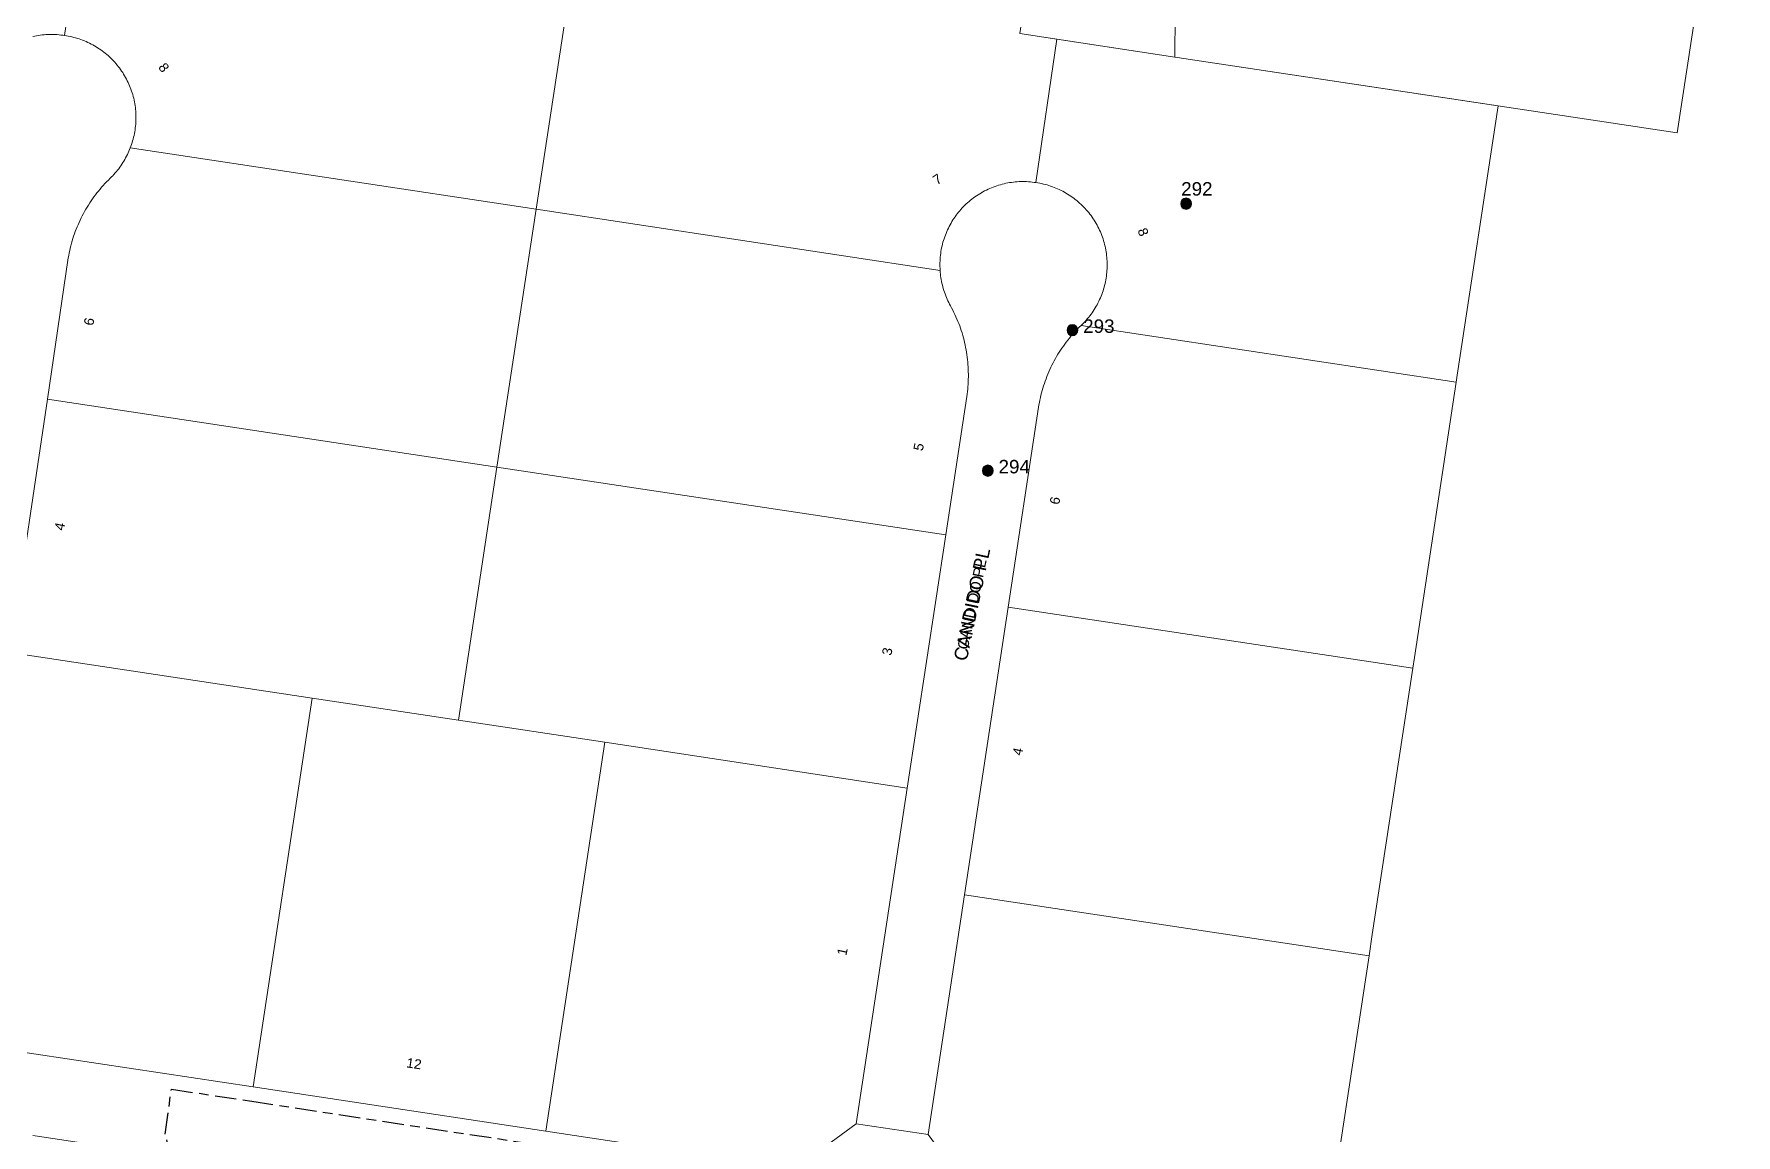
# Model space of a CAD drawing. Header units: metres. Extents: x 277548 to 280124, y 6243677 to 6246862.
# Drawn here: x 279539.2 to 279855.4, y 6244830.7 to 6245035.3 of the extents above; entities that cross this region are included whole.
import ezdxf
from ezdxf.enums import TextEntityAlignment as Align

# ---------------------------------------------------------------- set-up
doc = ezdxf.new("R2010")
doc.units = ezdxf.units.M
doc.linetypes.add('Cable Exist UG', pattern=[8.2, 4, -1.2, 1.8, -1.2])
doc.layers.get('0').update_dxf_attribs({"color": 6})
doc.layers.add('Cadastre Land Parcels_SP_EXT', color=9, linetype='Continuous', lineweight=5)
doc.layers.add('Cadastre Roads_SP_EXT', color=94, linetype='Continuous', lineweight=15)
for name, color, linetype in [('Notes_HV_MISC', 7, 'Continuous'), ('Notes_LV_MISC', 7, 'Continuous'), ('SupportsOH_SP_TR_HV_LV_SL_EXT', 7, 'Continuous')]:
    doc.layers.add(name, color=color, linetype=linetype)
doc.styles.add('POLE_LABEL', font='arial.ttf')
doc.styles.get("Standard").update_dxf_attribs({"font": 'arial.ttf'})

# ---------------------------------------------------------------- blocks, each defined once
blk = doc.blocks.new('POLE_EXT')
blk.add_hatch(color=256).paths.add_polyline_path([(-1, 0, 1), (1, 0, 1)])
blk.add_lwpolyline([(-1, 0, 1), (1, 0, 1)], format="xyb", close=True)
for tag, height, flags, p in [('pNumber', 2.5, 8, (-17.84, 2.07)), ('OWNED_BY', 0.2, 9, (1.35, -0.4)), ('SPECIAL_USE', 0.2, 9, (1.35, -0.8)), ('STATE', 0.2, 9, (1.35, -1)), ('cLV', 0.2, 9, (1.35, -1.4)), ('hDepth', 0.2, 9, (1.35, -1.6)), ('hDia', 0.2, 9, (1.35, -1.8)), ('cHV', 0.2, 9, (1.35, -2)), ('PARENT', 0.2, 9, (1.35, -0.6)), ('USAGE', 0.2, 9, (1.35, -1.2)), ('LBRACKET', 0.2, 9, (1.35, -2.2)), ('LExisting', 0.2, 9, (1.35, -2.4)), ('LANTNUMBER', 0.2, 9, (1.35, -2.6)), ('LOther', 0.2, 9, (1.35, -2.8)), ('LRemove', 0.2, 9, (1.35, -3)), ('LEGEND', 0.2, 9, (1.35, -3.2)), ('cLinedev', 0.2, 9, (1.35, -3.4)), ('pExisting', 0.2, 9, (1.35, -3.8)), ('pFooting', 0.2, 9, (1.35, -4.4)), ('pNew', 0.2, 9, (1.35, -4.6)), ('pRelocate', 0.2, 9, (1.35, -5)), ('pRemove', 0.2, 9, (1.35, -5.2)), ('pReplace', 0.2, 9, (1.35, -5.4)), ('pStay', 0.2, 9, (1.35, -5.6)), ('pType', 0.2, 9, (1.35, -5.8)), ('cspan', 0.2, 9, (1.35, -6)), ('STREETNAME', 0.2, 9, (1.35, -6.2)), ('SUBURB', 0.2, 9, (1.35, -6.4)), ('LOCATION', 0.2, 9, (1.35, -3.6)), ('PFNUMBER', 0.2, 9, (1.35, -4)), ('NEWPFNUMBER', 0.2, 9, (1.35, -4.2)), ('OPERATED_BY', 0.2, 9, (1.36, -7.01)), ('NOTES', 0.2, 9, (1.35, -6.6)), ('MAINTAINED_BY', 0.2, 9, (1.36, -6.81))]:
    blk.add_attdef(tag, text='', height=height, dxfattribs=dict(flags=flags)).set_placement(p, align=Align.MIDDLE_LEFT)
at = {"style": 'POLE_LABEL'}
for tag, height, flags, p in [('ASSET_NUM', 2.5, 8, (2, 2)), ('STRUCTURE_PLANT_NUMBER', 0.2, 9, (1.35, 0.03)), ('STREET_CODE', 0.2, 9, (1.35, -0.2))]:
    blk.add_attdef(tag, text='', height=height, dxfattribs=dict(at, flags=flags)).set_placement(p, align=Align.MIDDLE_LEFT)
at = {"flags": 1}
blk.add_attdef('Z', (1.35, -7.33), '', height=0.2, dxfattribs=at)

msp = doc.modelspace()

# ---------------------------------------------------------------- linework, layer by layer
at = {"layer": 'Cadastre Land Parcels_SP_EXT', "linetype": 'Continuous'}
for points in [[(279798.73403, 6245184.33297), (279792.55799, 6245185.28299), (279780.27401, 6245101.03196), (279733.26101, 6245107.70098), (279722.35202, 6245035.37096), (279751.13697, 6245031.00804), (279751.29897, 6245046.91904), (279778.51902, 6245082.69296), (279777.27698, 6245083.40297), (279786.51198, 6245100.79902), (279798.73403, 6245184.33297)], [(279855.40771, 6245088.21198), (279812.03259, 6245087.54286), (279827.27094, 6245180.00883), (279798.73429, 6245184.33333), (279786.51189, 6245100.79858), (279777.27733, 6245083.40289), (279778.51885, 6245082.6926), (279751.29871, 6245046.91904), (279751.13724, 6245031.00813), (279751.56335, 6245030.94444), (279844.47487, 6245016.96563), (279855.40771, 6245088.21198)], [(279803.62395, 6244971.90627), (279811.20041, 6245021.97205), (279751.56335, 6245030.94444), (279751.13724, 6245031.00813), (279729.23101, 6245034.32846), (279725.35012, 6245007.68734), (279725.69559, 6245007.63267), (279726.03955, 6245007.57101), (279726.38281, 6245007.50238), (279726.72387, 6245007.42473), (279727.06342, 6245007.33914), (279727.40058, 6245007.24648), (279727.73554, 6245007.14587), (279728.06811, 6245007.03722), (279728.39839, 6245006.92247), (279728.72557, 6245006.79978), (279729.05037, 6245006.66905), (279729.37119, 6245006.53125), (279729.68972, 6245006.38647), (279730.00507, 6245006.23463), (279730.31565, 6245006.07572), (279730.62393, 6245005.90877), (279730.92735, 6245005.73581), (279731.22759, 6245005.5557), (279731.52307, 6245005.36959), (279731.81447, 6245005.17543), (279732.10191, 6245004.97615), (279732.38369, 6245004.77087), (279732.6615, 6245004.55746), (279732.93453, 6245004.33901), (279733.20183, 6245004.11244), (279733.46426, 6245003.88171), (279733.72193, 6245003.64498), (279733.97385, 6245003.40215), (279734.22013, 6245003.1542), (279734.46074, 6245002.90016), (279734.69571, 6245002.64099), (279734.92414, 6245002.3767), (279735.14682, 6245002.10737), (279735.36386, 6245001.83284), (279735.57435, 6245001.55326), (279735.7784, 6245001.26848), (279735.97582, 6245000.9806), (279736.16671, 6245000.68663), (279736.35027, 6245000.38948), (279736.52728, 6245000.08818), (279736.69865, 6244999.78281), (279736.86171, 6244999.47329), (279737.01912, 6244999.1606), (279737.16831, 6244998.84375), (279737.31088, 6244998.52478), (279737.44612, 6244998.20157), (279737.57394, 6244997.87633), (279737.69354, 6244997.54685), (279737.80652, 6244997.21622), (279737.91216, 6244996.88241), (279738.0103, 6244996.54648), (279738.10031, 6244996.20737), (279738.18281, 6244995.86809), (279738.25799, 6244995.52562), (279738.32477, 6244995.18298), (279738.38342, 6244994.83725), (279738.43456, 6244994.49125), (279738.47829, 6244994.1441), (279738.5138, 6244993.79572), (279738.5418, 6244993.44627), (279738.5615, 6244993.09753), (279738.57378, 6244992.74668), (279738.57775, 6244992.39759), (279738.57422, 6244992.04735), (279738.56247, 6244991.69693), (279738.54321, 6244991.34828), (279738.51565, 6244990.99955), (279738.47979, 6244990.65054), (279738.43642, 6244990.30331), (279738.38554, 6244989.95696), (279738.32644, 6244989.6114), (279738.25975, 6244989.26867), (279738.18555, 6244988.92576), (279738.10305, 6244988.58559), (279738.01392, 6244988.24728), (279737.9164, 6244987.91082), (279737.81129, 6244987.5771), (279737.69796, 6244987.24523), (279737.57782, 6244986.91619), (279737.45027, 6244986.58989), (279737.31592, 6244986.26651), (279737.17406, 6244985.94683), (279737.02469, 6244985.63007), (279736.86851, 6244985.31702), (279736.70492, 6244985.00689), (279736.53453, 6244984.70152), (279736.35742, 6244984.39898), (279736.17272, 6244984.10121), (279735.9821, 6244983.8083), (279735.78485, 6244983.51822), (279735.5816, 6244983.23396), (279735.37163, 6244982.95359), (279735.15495, 6244982.67897), (279734.93226, 6244982.40823), (279734.70375, 6244982.14323), (279734.46931, 6244981.88212), (279734.22887, 6244981.62887), (279733.98251, 6244981.37942), (279733.73103, 6244981.13588), (279803.42688, 6244970.60355), (279803.62395, 6244971.90627)], [(279632.48321, 6245002.73683), (279557.06641, 6245014.13669), (279556.94106, 6245013.81948), (279556.80901, 6245013.50502), (279556.67033, 6245013.19347), (279556.52405, 6245012.88466), (279556.37105, 6245012.57965), (279556.21214, 6245012.27755), (279556.04661, 6245011.97925), (279555.87427, 6245011.68581), (279555.6961, 6245011.39413), (279555.51114, 6245011.10838), (279555.31954, 6245010.82439), (279555.12194, 6245010.5472), (279554.91763, 6245010.27293), (279554.70828, 6245010.00343), (279554.49293, 6245009.73975), (279554.27262, 6245009.479), (279554.04543, 6245009.22504), (279553.81329, 6245008.974), (279553.57586, 6245008.73073), (279553.33268, 6245008.49029), (279553.00505, 6245008.16929), (279552.68175, 6245007.84246), (279552.36597, 6245007.51086), (279552.05539, 6245007.17237), (279551.75064, 6245006.83008), (279551.4519, 6245006.48196), (279551.15899, 6245006.12792), (279550.87208, 6245005.77017), (279550.59189, 6245005.40554), (279550.31762, 6245005.03807), (279550.05015, 6245004.66478), (279549.78851, 6245004.28866), (279549.53446, 6245003.90574), (279549.28634, 6245003.51902), (279549.04581, 6245003.12938), (279548.81111, 6245002.73498), (279548.58312, 6245002.33677), (279548.36194, 6245001.93371), (279548.14914, 6245001.52694), (279547.94218, 6245001.11822), (279547.74281, 6245000.70377), (279547.55095, 6245000.28746), (279547.36581, 6244999.86735), (279547.18738, 6244999.44441), (279547.01725, 6244999.01874), (279546.85383, 6244998.59015), (279546.6989, 6244998.15776), (279546.55059, 6244997.72263), (279546.40978, 6244997.28662), (279546.27729, 6244996.84681), (279546.15159, 6244996.40524), (279546.03331, 6244995.96181), (279545.92343, 6244995.51661), (279545.82184, 6244995.06859), (279545.72697, 6244994.61977), (279545.64041, 6244994.1691), (279545.56126, 6244993.71763), (279545.4906, 6244993.26333), (279541.6597, 6244967.4529), (279625.20778, 6244954.82248), (279632.48321, 6245002.73683)], [(279712.48597, 6244967.94959), (279712.5509, 6244968.40371), (279712.60752, 6244968.85959), (279712.65831, 6244969.31539), (279712.69912, 6244969.77189), (279712.73242, 6244970.22928), (279712.7583, 6244970.68746), (279712.77588, 6244971.14653), (279712.78516, 6244971.60427), (279712.78692, 6244972.06395), (279712.78039, 6244972.52231), (279712.76643, 6244972.98155), (279712.74505, 6244973.43964), (279712.71528, 6244973.89756), (279712.6773, 6244974.3553), (279712.6311, 6244974.81083), (279712.5774, 6244975.26715), (279712.51618, 6244975.72127), (279712.44675, 6244976.1753), (279712.36911, 6244976.62712), (279712.28484, 6244977.0778), (279712.19147, 6244977.5282), (279712.09148, 6244977.97552), (279711.98327, 6244978.42063), (279711.86764, 6244978.86459), (279711.7438, 6244979.30643), (279711.61245, 6244979.74703), (279711.47377, 6244980.18348), (279711.32767, 6244980.61773), (279711.17335, 6244981.04985), (279711.01241, 6244981.47985), (279710.84325, 6244981.9057), (279710.66756, 6244982.32935), (279710.48444, 6244982.75087), (279710.294, 6244983.16718), (279710.09693, 6244983.5804), (279709.89173, 6244983.99044), (279709.67982, 6244984.39836), (279709.46067, 6244984.80116), (279709.29602, 6244985.10467), (279709.13878, 6244985.41242), (279708.98809, 6244985.72326), (279708.84473, 6244986.03826), (279708.70799, 6244986.35537), (279708.57867, 6244986.67566), (279708.45668, 6244986.99914), (279708.34132, 6244987.32473), (279708.23417, 6244987.65448), (279708.13356, 6244987.9844), (279708.04046, 6244988.3175), (279707.95469, 6244988.65167), (279707.87722, 6244988.9891), (279707.80717, 6244989.32768), (279707.74375, 6244989.6674), (279707.68845, 6244990.00934), (279707.64075, 6244990.35145), (279707.60038, 6244990.69462), (279707.56752, 6244991.03912), (279707.54297, 6244991.38371), (279632.48321, 6245002.73683), (279625.20778, 6244954.82248), (279708.57743, 6244942.216), (279712.48597, 6244967.94959)], [(279795.65714, 6244919.43696), (279803.42688, 6244970.60355), (279733.73103, 6244981.13588), (279733.40252, 6244980.81692), (279733.07922, 6244980.49009), (279732.76184, 6244980.1584), (279732.45029, 6244979.82291), (279732.14396, 6244979.47956), (279731.84345, 6244979.13338), (279731.54974, 6244978.78041), (279731.26195, 6244978.42354), (279730.98008, 6244978.06085), (279730.70493, 6244977.69339), (279730.43657, 6244977.32212), (279730.17414, 6244976.94494), (279729.91753, 6244976.56397), (279729.66861, 6244976.17822), (279729.42631, 6244975.78955), (279729.19002, 6244975.39515), (279728.96115, 6244974.99694), (279728.73997, 6244974.59583), (279728.52461, 6244974.18994), (279728.31597, 6244973.78122), (279728.11572, 6244973.36774), (279727.92139, 6244972.9524), (279727.73536, 6244972.53229), (279727.55614, 6244972.10935), (279727.38433, 6244971.68456), (279727.22012, 6244971.25597), (279727.06262, 6244970.82455), (279726.91343, 6244970.3904), (279726.77095, 6244969.95439), (279726.63686, 6244969.51555), (279726.51019, 6244969.07495), (279726.39112, 6244968.63152), (279726.27955, 6244968.18623), (279726.17629, 6244967.73918), (279726.07895, 6244967.28931), (279725.9915, 6244966.8396), (279725.91076, 6244966.38708), (279725.83833, 6244965.93481), (279720.20112, 6244928.81692), (279795.35646, 6244917.45743), (279795.65714, 6244919.43696)], [(279625.20778, 6244954.82248), (279541.6597, 6244967.4529), (279534.67639, 6244920.40765), (279590.89259, 6244911.90731), (279618.06847, 6244907.79852), (279625.20778, 6244954.82248)], [(279708.57743, 6244942.216), (279625.20778, 6244954.82248), (279618.06847, 6244907.79852), (279645.26423, 6244903.68717), (279701.43609, 6244895.19417), (279708.57743, 6244942.216)], [(279787.84085, 6244867.95901), (279795.35646, 6244917.45743), (279720.20112, 6244928.81692), (279712.08194, 6244875.36111), (279787.23939, 6244863.99977), (279787.84085, 6244867.95901)], [(279590.89259, 6244911.90731), (279534.67639, 6244920.40765), (279525.41418, 6244858.01011), (279533.83246, 6244846.61184), (279579.91762, 6244839.6439), (279590.89259, 6244911.90731)], [(279645.26423, 6244903.68717), (279618.06847, 6244907.79852), (279590.89259, 6244911.90731), (279579.91762, 6244839.6439), (279634.28979, 6244831.42278), (279645.26423, 6244903.68717)], [(279691.96383, 6244832.82877), (279701.43609, 6244895.19417), (279645.26423, 6244903.68717), (279634.28979, 6244831.42278), (279680.57202, 6244824.42516), (279691.96383, 6244832.82877)], [(279787.23939, 6244863.99977), (279712.08194, 6244875.36111), (279705.3169, 6244830.814), (279713.70161, 6244819.42077), (279778.97208, 6244809.55286), (279787.23939, 6244863.99977)]]:
    msp.add_lwpolyline(points, close=True, dxfattribs=at)
for points in [[(279538.98852, 6245034.84044), (279539.32851, 6245034.91393), (279539.67036, 6245034.97859), (279540.01327, 6245035.0353), (279540.35794, 6245035.08609), (279540.70367, 6245035.12699), (279541.0495, 6245035.16091), (279541.39638, 6245035.18785), (279541.74353, 6245035.20481), (279542.09164, 6245035.21488), (279542.43906, 6245035.217), (279542.78673, 6245035.2132), (279543.13538, 6245035.19942), (279543.48253, 6245035.1776), (279543.82906, 6245035.14881), (279544.17497, 6245035.11215), (279544.52017, 6245035.06745), (279544.86388, 6245035.01472), (279548.98804, 6245062.91201)], [(279548.98804, 6245062.91201), (279544.86388, 6245035.01472), (279545.20767, 6245034.96304), (279545.54987, 6245034.90333), (279545.89065, 6245034.83664), (279546.23003, 6245034.76094), (279546.56702, 6245034.67826), (279546.9025, 6245034.58754), (279547.23569, 6245034.48985), (279547.56659, 6245034.38517), (279547.8951, 6245034.27246), (279548.2214, 6245034.15268), (279548.54443, 6245034.02486), (279548.86446, 6245033.89007), (279549.18202, 6245033.74821), (279549.49568, 6245033.59839), (279549.80617, 6245033.4424), (279550.11269, 6245033.27942), (279550.41602, 6245033.11044), (279550.71459, 6245032.93334), (279551.00997, 6245032.75022), (279551.3005, 6245032.55996), (279551.58705, 6245032.36271), (279551.86883, 6245032.16034), (279552.14655, 6245031.95099), (279552.41861, 6245031.73546), (279552.6867, 6245031.51286), (279552.94905, 6245031.28523), (279553.20574, 6245031.05238), (279553.45767, 6245030.81256), (279553.70473, 6245030.56761), (279553.94526, 6245030.31754), (279554.18005, 6245030.06138), (279554.41007, 6245029.80018), (279554.63355, 6245029.53377), (279554.8505, 6245029.26329), (279555.06179, 6245028.98664), (279555.26654, 6245028.70591), (279555.46556, 6245028.42104), (279555.65724, 6245028.13211), (279555.84238, 6245027.83796), (279556.02188, 6245027.53869), (279556.19395, 6245027.2373), (279556.3586, 6245026.93175), (279556.51671, 6245026.62206), (279556.66829, 6245026.30927), (279556.81254, 6245025.99234), (279556.94928, 6245025.67319), (279557.07869, 6245025.35095), (279557.20156, 6245025.02554), (279557.31533, 6245024.69791), (279557.42336, 6245024.36613), (279557.52318, 6245024.03321), (279557.61557, 6245023.69816), (279557.70055, 6245023.36188), (279557.7781, 6245023.02153), (279557.84815, 6245022.68198), (279557.91007, 6245022.34022), (279557.96449, 6245021.99529), (279558.01148, 6245021.65123), (279558.05017, 6245021.30594), (279558.08064, 6245020.9595), (279558.10441, 6245020.61182), (279558.11916, 6245020.26503), (279558.1264, 6245019.917), (279558.12614, 6245019.56985), (279558.11766, 6245019.22244), (279558.10167, 6245018.87396), (279558.07826, 6245018.52726), (279558.04646, 6245018.18126), (279558.00724, 6245017.83517), (279557.95963, 6245017.49094), (279557.9046, 6245017.14742), (279557.84206, 6245016.80477), (279557.77201, 6245016.46496), (279557.69278, 6245016.12488), (279557.60692, 6245015.78868), (279557.51434, 6245015.45426), (279557.41338, 6245015.12062), (279557.305, 6245014.78982), (279557.18901, 6245014.46184), (279557.06641, 6245014.13669), (279632.48321, 6245002.73683), (279639.48021, 6245048.71979)], [(279639.48021, 6245048.71979), (279632.48321, 6245002.73683), (279707.54297, 6244991.38371), (279707.52239, 6244991.73439), (279707.51011, 6244992.08524), (279707.50525, 6244992.43628), (279707.50869, 6244992.78749), (279707.52133, 6244993.13896), (279707.54058, 6244993.48858), (279707.56805, 6244993.83838), (279707.60312, 6244994.18835), (279707.64641, 6244994.53647), (279707.69728, 6244994.88389), (279707.75638, 6244995.23041), (279707.82387, 6244995.57518), (279707.89798, 6244995.91906), (279707.98127, 6244996.25922), (279708.07129, 6244996.59851), (279708.17048, 6244996.93612), (279708.27551, 6244997.27072), (279708.38884, 6244997.60365), (279708.50977, 6244997.93277), (279708.63812, 6244998.26102), (279708.77415, 6244998.58449), (279708.9168, 6244998.90408), (279709.06697, 6244999.22296), (279709.22473, 6244999.53601), (279709.39009, 6244999.84721), (279709.56207, 6245000.15257), (279709.74007, 6245000.4552), (279709.92548, 6245000.75394), (279710.11778, 6245001.04685), (279710.3167, 6245001.33694), (279710.52163, 6245001.62128), (279710.73319, 6245001.90271), (279710.95155, 6245002.17733), (279711.17582, 6245002.44816), (279711.4069, 6245002.71219), (279711.64301, 6245002.97233), (279711.88513, 6245003.22664), (279712.13317, 6245003.47512), (279712.38625, 6245003.71874), (279712.64532, 6245003.9545), (279712.90953, 6245004.18646), (279713.17885, 6245004.41153), (279713.45321, 6245004.63077), (279713.73358, 6245004.84321), (279714.01828, 6245005.04876), (279714.30642, 6245005.24848), (279714.59968, 6245005.44131), (279714.89719, 6245005.62822), (279715.19911, 6245005.80736), (279715.50448, 6245005.98058), (279715.81417, 6245006.14488), (279716.12731, 6245006.30344), (279716.44389, 6245006.45502), (279716.7648, 6245006.59873), (279717.08846, 6245006.73556), (279717.41467, 6245006.86453), (279717.74362, 6245006.98554), (279718.07601, 6245007.10064), (279718.41026, 6245007.2069), (279718.74637, 6245007.30522), (279719.08513, 6245007.39761), (279719.42653, 6245007.4802), (279719.769, 6245007.55582), (279720.11323, 6245007.62445), (279720.45852, 6245007.68416), (279720.80655, 6245007.73602), (279721.15467, 6245007.77992), (279721.50385, 6245007.81587), (279721.85321, 6245007.84387), (279722.20353, 6245007.86498), (279722.55404, 6245007.87708), (279722.90481, 6245007.88124), (279723.25566, 6245007.87744), (279723.60599, 6245007.86569), (279723.9564, 6245007.84599), (279724.3062, 6245007.81825), (279724.65538, 6245007.7816), (279725.00306, 6245007.73893), (279725.35012, 6245007.68734), (279729.23101, 6245034.32846), (279729.23101, 6245034.32846), (279722.35202, 6245035.37149)]]:
    msp.add_lwpolyline(points, dxfattribs=at)
at = {"layer": 'Cadastre Roads_SP_EXT', "linetype": 'Continuous'}
for points in [[(279534.67638, 6244920.40772), (279541.65969, 6244967.45287), (279545.49057, 6244993.2634), (279545.5613, 6244993.71765), (279545.64034, 6244994.16907), (279545.72697, 6244994.61978), (279545.82181, 6244995.06855), (279545.92336, 6244995.51661), (279546.0333, 6244995.96185), (279546.15154, 6244996.40523), (279546.27729, 6244996.84685), (279546.40975, 6244997.28661), (279546.55059, 6244997.72267), (279546.69886, 6244998.15784), (279546.85383, 6244998.59009), (279547.01729, 6244999.01873), (279547.18737, 6244999.44445), (279547.36574, 6244999.86735), (279547.55092, 6245000.28751), (279547.74281, 6245000.70378), (279547.9422, 6245001.1182), (279548.1491, 6245001.52688), (279548.36192, 6245001.9337), (279548.58313, 6245002.33682), (279548.81113, 6245002.73499), (279549.04576, 6245003.12945), (279549.28639, 6245003.51897), (279549.53444, 6245003.90575), (279549.7885, 6245004.28864), (279550.05015, 6245004.66473), (279550.31763, 6245005.03809), (279550.59191, 6245005.40553), (279550.8721, 6245005.77015), (279551.159, 6245006.12796), (279551.45183, 6245006.48198), (279551.75065, 6245006.83008), (279552.0554, 6245007.17235), (279552.36597, 6245007.51083), (279552.68175, 6245007.8425), (279553.00504, 6245008.16932), (279553.33265, 6245008.49032), (279553.57593, 6245008.73068), (279553.81321, 6245008.97397), (279554.04545, 6245009.22502), (279554.27258, 6245009.47899), (279554.49299, 6245009.73975), (279554.70828, 6245010.00343), (279554.91765, 6245010.27294), (279555.12199, 6245010.54722), (279555.31953, 6245010.82441), (279555.51115, 6245011.10832), (279555.69607, 6245011.39416), (279555.87427, 6245011.68584), (279556.04664, 6245011.97928), (279556.21221, 6245012.27757), (279556.37107, 6245012.57967), (279556.52402, 6245012.88467), (279556.67025, 6245013.19348), (279556.80898, 6245013.50502), (279556.94109, 6245013.81948), (279557.06639, 6245014.13676), (279557.18905, 6245014.4619), (279557.305, 6245014.78987), (279557.41344, 6245015.12066), (279557.51428, 6245015.45428), (279557.60691, 6245015.78861), (279557.69284, 6245016.12488), (279557.77196, 6245016.46494), (279557.84207, 6245016.80474), (279557.90459, 6245017.14746), (279557.9597, 6245017.49088), (279558.0072, 6245017.83518), (279558.0465, 6245018.18134), (279558.0782, 6245018.52724), (279558.10169, 6245018.87392), (279558.11767, 6245019.22247), (279558.12615, 6245019.56986), (279558.12642, 6245019.91699), (279558.11918, 6245020.265), (279558.10443, 6245020.61187), (279558.08059, 6245020.95944), (279558.05021, 6245021.30595), (279558.01144, 6245021.65123), (279557.96446, 6245021.99527), (279557.91007, 6245022.34019), (279557.84816, 6245022.68193), (279557.77805, 6245023.02156), (279557.70052, 6245023.36189), (279557.61557, 6245023.69815), (279557.5232, 6245024.03327), (279557.42341, 6245024.36619), (279557.31533, 6245024.69786), (279557.20159, 6245025.02548), (279557.07876, 6245025.35089), (279556.9493, 6245025.6732), (279556.81252, 6245025.99234), (279556.66831, 6245026.30927), (279556.51669, 6245026.62213), (279556.35862, 6245026.93173), (279556.19393, 6245027.23727), (279556.02183, 6245027.53875), (279555.84239, 6245027.83793), (279555.65721, 6245028.13207), (279555.46559, 6245028.4211), (279555.26655, 6245028.70589), (279555.06177, 6245028.9867), (279554.85054, 6245029.26327), (279554.63357, 6245029.53375), (279554.41007, 6245029.80017), (279554.18012, 6245030.06138), (279553.94523, 6245030.31755), (279553.70468, 6245030.56764), (279553.45769, 6245030.8126), (279553.20576, 6245031.05243), (279552.94905, 6245031.28521), (279552.68669, 6245031.51286), (279552.4186, 6245031.73548), (279552.14653, 6245031.95094), (279551.86881, 6245032.16032), (279551.58711, 6245032.36271), (279551.30047, 6245032.55999), (279551.00994, 6245032.7502), (279550.71456, 6245032.93335), (279550.41609, 6245033.1104), (279550.11276, 6245033.27942), (279549.80625, 6245033.44243), (279549.49568, 6245033.59838), (279549.18202, 6245033.74823), (279548.86438, 6245033.89005), (279548.54445, 6245034.02489), (279548.22134, 6245034.15267), (279547.89514, 6245034.27241), (279547.56655, 6245034.38518), (279547.23567, 6245034.48991), (279546.90249, 6245034.58758), (279546.56702, 6245034.67827), (279546.22995, 6245034.76092), (279545.89068, 6245034.8366), (279545.54991, 6245034.90336), (279545.20764, 6245034.96305), (279544.86395, 6245035.01471), (279544.52018, 6245035.06743), (279544.1749, 6245035.11211), (279543.8291, 6245035.14885), (279543.4825, 6245035.17764), (279543.13537, 6245035.19936), (279542.78674, 6245035.21314), (279542.43908, 6245035.21702), (279542.09159, 6245035.2149), (279541.74349, 6245035.20483), (279541.39645, 6245035.18779), (279541.0495, 6245035.16086), (279540.7036, 6245035.12695), (279540.35789, 6245035.08606), (279540.01323, 6245035.03529), (279539.67034, 6245034.9786), (279539.32851, 6245034.91396), (279538.98853, 6245034.8404)], [(279538.97732, 6244830.64016), (279539.4267, 6244830.57596), (279568.15044, 6244826.2337), (279611.66372, 6244819.65351), (279655.17699, 6244813.07411), (279677.91316, 6244809.63699), (279680.57205, 6244824.42511), (279634.28977, 6244831.42281), (279579.91763, 6244839.6439), (279579.91763, 6244839.6439), (279533.83245, 6244846.61184)]]:
    msp.add_lwpolyline(points, dxfattribs=at)
msp.add_lwpolyline([(279712.08192, 6244875.3611), (279720.2011, 6244928.8169), (279725.83837, 6244965.93481), (279725.91078, 6244966.38711), (279725.99149, 6244966.83959), (279726.07891, 6244967.28924), (279726.17631, 6244967.73916), (279726.27954, 6244968.18625), (279726.39116, 6244968.63149), (279726.5102, 6244969.07496), (279726.63683, 6244969.51551), (279726.77096, 6244969.95439), (279726.9134, 6244970.39036), (279727.06255, 6244970.82456), (279727.22009, 6244971.25602), (279727.38434, 6244971.68457), (279727.55609, 6244972.10932), (279727.73535, 6244972.5323), (279727.92132, 6244972.95237), (279728.11577, 6244973.36776), (279728.31596, 6244973.7813), (279728.52463, 6244974.18998), (279728.73992, 6244974.59583), (279728.96121, 6244974.99692), (279729.19001, 6244975.39518), (279729.42632, 6244975.78955), (279729.66863, 6244976.17818), (279729.91756, 6244976.56399), (279730.17409, 6244976.94494), (279730.43654, 6244977.3221), (279730.70499, 6244977.69342), (279730.98006, 6244978.06086), (279731.26193, 6244978.42353), (279731.54972, 6244978.78038), (279731.84342, 6244979.13334), (279732.14393, 6244979.47958), (279732.45026, 6244979.82291), (279732.7618, 6244980.15839), (279733.07926, 6244980.49006), (279733.40255, 6244980.81688), (279733.73105, 6244981.13584), (279733.98254, 6244981.37948), (279734.22883, 6244981.62886), (279734.46928, 6244981.88212), (279734.70373, 6244982.14324), (279734.93227, 6244982.40815), (279735.15489, 6244982.67899), (279735.37168, 6244982.95353), (279735.58158, 6244983.23399), (279735.78486, 6244983.51825), (279735.98214, 6244983.80833), (279736.1727, 6244984.10124), (279736.35744, 6244984.39892), (279736.53449, 6244984.70145), (279736.70492, 6244985.00682), (279736.86855, 6244985.31703), (279737.02467, 6244985.62999), (279737.17409, 6244985.94683), (279737.31591, 6244986.2665), (279737.45022, 6244986.58987), (279737.57782, 6244986.91616), (279737.69792, 6244987.24519), (279737.8113, 6244987.57713), (279737.91639, 6244987.91084), (279738.01388, 6244988.24728), (279738.10306, 6244988.58558), (279738.18554, 6244988.92574), (279738.25972, 6244989.26863), (279738.32639, 6244989.61143), (279738.38555, 6244989.95697), (279738.43642, 6244990.30331), (279738.47978, 6244990.65052), (279738.51563, 6244990.99951), (279738.54318, 6244991.34832), (279738.56243, 6244991.69695), (279738.57426, 6244992.04734), (279738.57771, 6244992.39756), (279738.57373, 6244992.74664), (279738.56146, 6244993.09756), (279738.54177, 6244993.4462), (279738.51377, 6244993.79571), (279738.47828, 6244994.14408), (279738.43456, 6244994.49121), (279738.38343, 6244994.83719), (279738.3248, 6244995.18299), (279738.25795, 6244995.52562), (279738.1828, 6244995.86807), (279738.10033, 6244996.20734), (279738.01034, 6244996.54652), (279737.91215, 6244996.88244), (279737.80653, 6244997.21623), (279737.6935, 6244997.54685), (279737.57394, 6244997.87632), (279737.44607, 6244998.20164), (279737.31087, 6244998.52475), (279737.16826, 6244998.84371), (279737.01911, 6244999.16055), (279736.86175, 6244999.47324), (279736.69865, 6244999.78284), (279736.52734, 6245000.0882), (279736.35028, 6245000.3895), (279736.16678, 6245000.68665), (279735.97578, 6245000.98062), (279735.77833, 6245001.2685), (279735.57434, 6245001.55328), (279735.36382, 6245001.83286), (279735.14685, 6245002.1074), (279734.92406, 6245002.37673), (279734.6957, 6245002.64103), (279734.46081, 6245002.90021), (279734.22017, 6245003.15418), (279733.97389, 6245003.40214), (279733.72195, 6245003.64498), (279733.46427, 6245003.88173), (279733.20183, 6245004.11238), (279732.93453, 6245004.33897), (279732.66158, 6245004.55744), (279732.38368, 6245004.77088), (279732.10198, 6245004.97619), (279731.81446, 6245005.17541), (279731.52305, 6245005.36959), (279731.22758, 6245005.55574), (279730.92734, 6245005.73579), (279730.62392, 6245005.90879), (279730.31565, 6245006.07568), (279730.00507, 6245006.23463), (279729.68973, 6245006.38643), (279729.37122, 6245006.53125), (279729.0504, 6245006.66901), (279728.72552, 6245006.79979), (279728.39844, 6245006.92254), (279728.06818, 6245007.03716), (279727.73553, 6245007.14586), (279727.40058, 6245007.24653), (279727.06343, 6245007.33916), (279726.72381, 6245007.42482), (279726.38286, 6245007.50244), (279726.03953, 6245007.57105), (279725.69558, 6245007.63269), (279725.35012, 6245007.68735), (279725.00308, 6245007.73892), (279724.65542, 6245007.78166), (279724.30617, 6245007.81831), (279723.9564, 6245007.84595), (279723.60591, 6245007.86573), (279723.25569, 6245007.87747), (279722.90476, 6245007.88127), (279722.55401, 6245007.87712), (279722.20353, 6245007.86493), (279721.85313, 6245007.84392), (279721.50379, 6245007.81592), (279721.15463, 6245007.7799), (279720.80653, 6245007.73601), (279720.45852, 6245007.68417), (279720.11324, 6245007.62448), (279719.76902, 6245007.55578), (279719.42658, 6245007.48019), (279719.0851, 6245007.39762), (279718.74636, 6245007.30525), (279718.41026, 6245007.20688), (279718.07603, 6245007.10065), (279717.74364, 6245006.9855), (279717.41471, 6245006.86452), (279717.08842, 6245006.73559), (279716.76486, 6245006.59872), (279716.44387, 6245006.45496), (279716.1273, 6245006.30342), (279715.81416, 6245006.14492), (279715.50448, 6245005.98058), (279715.19911, 6245005.80732), (279714.8972, 6245005.62824), (279714.59969, 6245005.44129), (279714.30643, 6245005.24844), (279714.01829, 6245005.04878), (279713.73359, 6245004.8432), (279713.45322, 6245004.63082), (279713.17886, 6245004.41156), (279712.90952, 6245004.18647), (279712.6454, 6245003.95449), (279712.38622, 6245003.71871), (279712.13314, 6245003.47508), (279711.88518, 6245003.22659), (279711.64304, 6245002.97227), (279711.40691, 6245002.71221), (279711.17582, 6245002.44817), (279710.95161, 6245002.17734), (279710.73323, 6245001.90271), (279710.52156, 6245001.62128), (279710.31669, 6245001.33693), (279710.11774, 6245001.04685), (279709.9255, 6245000.75394), (279709.74005, 6245000.4552), (279709.56212, 6245000.15258), (279709.39001, 6244999.84721), (279709.22479, 6244999.53594), (279709.06699, 6244999.22298), (279708.91678, 6244998.90411), (279708.77408, 6244998.58444), (279708.63817, 6244998.26098), (279708.50978, 6244997.93275), (279708.3888, 6244997.60363), (279708.2755, 6244997.27072), (279708.17042, 6244996.93604), (279708.07125, 6244996.59853), (279707.98127, 6244996.25926), (279707.898, 6244995.91911), (279707.82382, 6244995.57516), (279707.75635, 6244995.23041), (279707.69728, 6244994.88381), (279707.64641, 6244994.53651), (279707.60305, 6244994.18832), (279707.56808, 6244993.83836), (279707.54053, 6244993.48858), (279707.52128, 6244993.13898), (279707.50874, 6244992.78752), (279707.5053, 6244992.43624), (279707.51007, 6244992.08523), (279707.52234, 6244991.73439), (279707.54301, 6244991.38373), (279707.56756, 6244991.03907), (279707.6004, 6244990.69468), (279707.64076, 6244990.35143), (279707.68853, 6244990.00934), (279707.74373, 6244989.66742), (279707.80713, 6244989.3277), (279707.87724, 6244988.98914), (279707.95469, 6244988.65172), (279708.04043, 6244988.31749), (279708.13359, 6244987.9844), (279708.23418, 6244987.65449), (279708.34129, 6244987.32475), (279708.45671, 6244986.99917), (279708.57866, 6244986.67571), (279708.70802, 6244986.35542), (279708.84481, 6244986.03823), (279708.98813, 6244985.72324), (279709.13878, 6244985.4124), (279709.29605, 6244985.10466), (279709.46065, 6244984.80115), (279709.67983, 6244984.39839), (279709.89167, 6244983.9905), (279710.09698, 6244983.58041), (279710.29399, 6244983.16723), (279710.48447, 6244982.75087), (279710.66762, 6244982.3293), (279710.84326, 6244981.90569), (279711.01245, 6244981.47988), (279711.17334, 6244981.04992), (279711.3277, 6244980.61775), (279711.47376, 6244980.18347), (279711.61249, 6244979.74697), (279711.7438, 6244979.30641), (279711.86769, 6244978.86462), (279711.98328, 6244978.42062), (279712.09146, 6244977.97556), (279712.19142, 6244977.5282), (279712.28485, 6244977.07775), (279712.36909, 6244976.62713), (279712.4468, 6244976.17527), (279712.51621, 6244975.72129), (279712.57732, 6244975.26713), (279712.63109, 6244974.81077), (279712.67728, 6244974.35529), (279712.71534, 6244973.8976), (279712.74501, 6244973.43965), (279712.76647, 6244972.9816), (279712.78042, 6244972.52233), (279712.78687, 6244972.06393), (279712.7851, 6244971.6043), (279712.77583, 6244971.14652), (279712.75834, 6244970.68751), (279712.73247, 6244970.22929), (279712.69909, 6244969.77195), (279712.65829, 6244969.31541), (279712.60752, 6244968.85958), (279712.55091, 6244968.40366), (279712.48601, 6244967.94959), (279708.57742, 6244942.21597), (279701.43605, 6244895.19413), (279691.96384, 6244832.82873), (279705.31682, 6244830.81403), (279712.08192, 6244875.3611)], close=True, dxfattribs=at)
at = {"layer": 'Notes_HV_MISC', "linetype": 'Cable Exist UG'}
msp.add_lwpolyline([(279565.52611, 6244824.05966), (279564.77979, 6244825.93843), (279563.5766, 6244830.87615), (279564.70547, 6244839.2516), (279564.70547, 6244839.2516), (279579.63006, 6244836.98586), (279633.98842, 6244828.73336), (279680.25827, 6244821.70883), (279713.37878, 6244816.68061), (279777.08738, 6244807.00871), (279779.22032, 6244806.68856), (279780.70829, 6244810.75266), (279781.87628, 6244812.26407)], dxfattribs=at)

# ---------------------------------------------------------------- block references
at = {"layer": 'SupportsOH_SP_TR_HV_LV_SL_EXT'}
ref = msp.add_blockref('POLE_EXT', (279753.24074, 6245003.77254), dxfattribs=at)
ref.add_attrib('ASSET_NUM', '292', dxfattribs={"layer": '0', "height": 2.5, "style": 'POLE_LABEL'}).set_placement((279755.24074, 6245004.52254), align=Align.BOTTOM_CENTER)
ref = msp.add_blockref('POLE_EXT', (279732.11974, 6244980.26751), dxfattribs=at)
ref.add_attrib('ASSET_NUM', '293', dxfattribs={"layer": '0', "height": 2.5, "style": 'POLE_LABEL'}).set_placement((279734.11974, 6244981.01751), align=Align.MIDDLE_LEFT)
ref = msp.add_blockref('POLE_EXT', (279716.39875, 6244954.16254), dxfattribs=at)
ref.add_attrib('ASSET_NUM', '294', dxfattribs={"layer": '0', "height": 2.5, "style": 'POLE_LABEL'}).set_placement((279718.39875, 6244954.91254), align=Align.MIDDLE_LEFT)

# ---------------------------------------------------------------- texts
at = {"layer": 'Cadastre Land Parcels_SP_EXT'}
for s, rotation, p in [('8', 307.0868087, (279562.16886, 6245029.08806)), ('7', 33.6101015, (279706.94253, 6245007.17349)), ('8', 292.0081459, (279744.17134, 6244998.81482)), ('6', 78.3270449, (279550.14911, 6244981.00081)), ('5', 78.0984606, (279704.28731, 6244957.71222)), ('6', 78.0992274, (279729.61063, 6244947.73678)), ('4', 78.3258272, (279544.72354, 6244942.94012)), ('3', 78.0990205, (279698.45124, 6244919.69632)), ('4', 78.0982927, (279722.69651, 6244901.09821)), ('1', 78.0983544, (279690.10004, 6244863.95319)), ('12', 351.696969, (279608.28452, 6244843.30892))]:
    msp.add_text(s, height=1.8, rotation=rotation, dxfattribs=at).set_placement(p)
at = {"layer": 'Cadastre Roads_SP_EXT'}
msp.add_text('CANDIDO PL', height=2.5, rotation=78.0982927, dxfattribs=at).set_placement((279713.45341, 6244929.35009), align=Align.MIDDLE_CENTER)
at = {"layer": 'Notes_HV_MISC'}
msp.add_text('CANDIDO PL', height=2.5, rotation=78.0982927, dxfattribs=at).set_placement((279713.45341, 6244929.35009), align=Align.MIDDLE_CENTER)
at = {"layer": 'Notes_LV_MISC'}
msp.add_text('CANDIDO PL', height=2, rotation=78.0982927, dxfattribs=at).set_placement((279713.45341, 6244929.35009), align=Align.MIDDLE_CENTER)

doc.saveas('drawing.dxf')
